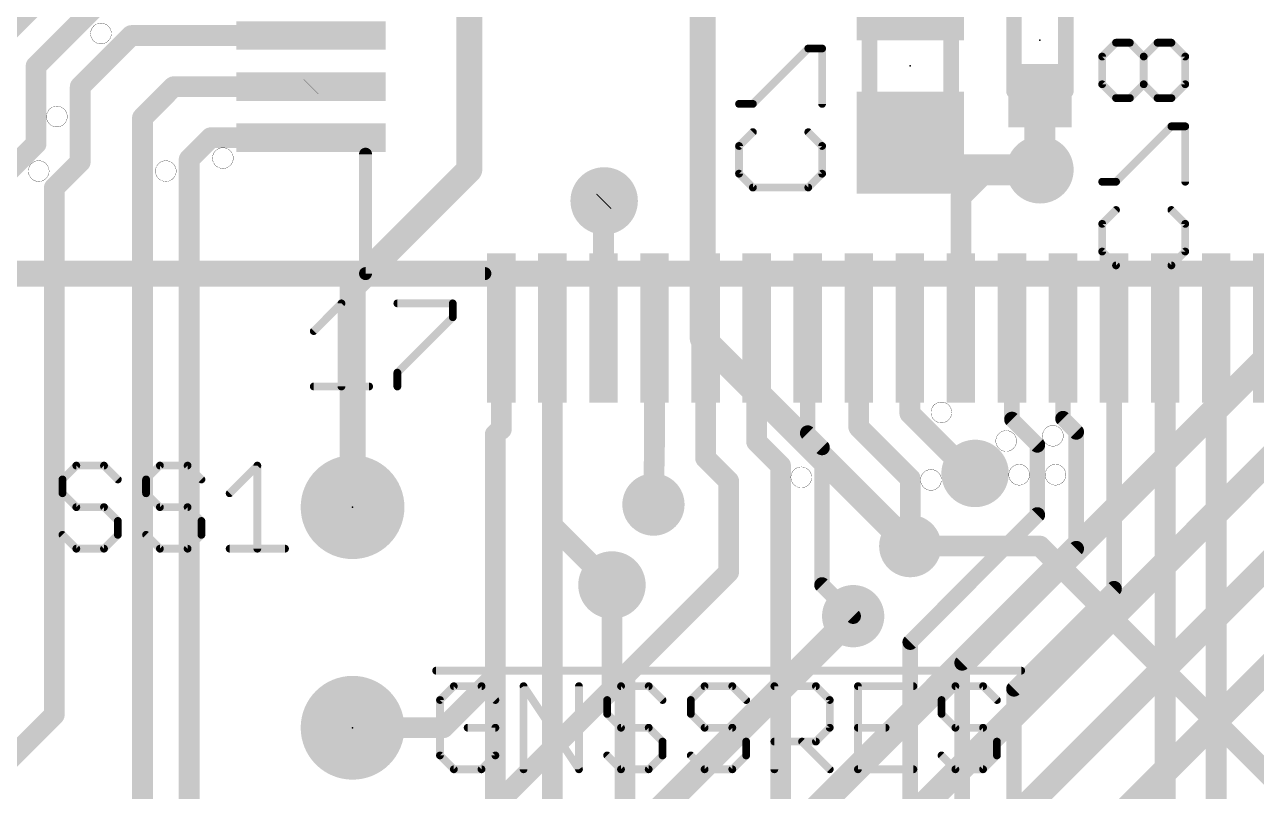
# Model space of a CAD drawing. Extents: x -18 to 144, y -21 to 125.
# Drawn here: x 22.82 to 34.89, y 59.45 to 66.95 of the extents above; entities that cross this region are included whole.
import ezdxf

# ---------------------------------------------------------------- set-up
doc = ezdxf.new("R2010")
doc.units = 0
for name, color, linetype in [('1', 251, 'CONTINUOUS'), ('114', 4, 'CONTINUOUS'), ('15', 251, 'CONTINUOUS'), ('16', 175, 'CONTINUOUS'), ('17', 1, 'CONTINUOUS'), ('18', 82, 'CONTINUOUS'), ('2', 82, 'CONTINUOUS'), ('21', 253, 'CONTINUOUS'), ('22', 251, 'CONTINUOUS'), ('23', 7, 'CONTINUOUS'), ('24', 7, 'CONTINUOUS'), ('25', 253, 'CONTINUOUS'), ('28', 251, 'CONTINUOUS')]:
    doc.layers.add(name, color=color, linetype=linetype)

# ---------------------------------------------------------------- blocks, each defined once
blk = doc.blocks.new('ROUNDP')
at = {"const_width": 0.5}
blk.add_lwpolyline([(0, -0.25, 1), (0, 0.25, 1), (0, -0.25)], format="xyb", dxfattribs=at)
blk = doc.blocks.new('RECT')
blk.add_solid([(-0.5, -0.5), (0.5, -0.5), (-0.5, 0.5), (0.5, 0.5)])
blk = doc.blocks.new('ROUNDV')
at = {"const_width": 0.5}
blk.add_lwpolyline([(0, -0.25, 1), (0, 0.25, 1), (0, -0.25)], format="xyb", dxfattribs=at)

msp = doc.modelspace()

# ---------------------------------------------------------------- linework, layer by layer
at = {"layer": '1'}
for points, const_width in [([(23.6246, 67.846), (22.5044, 66.7258)], 0.2032), ([(27.178, 65.532), (27.178, 67.818)], 0.254), ([(22.9362, 66.548), (23.7236, 67.3354)], 0.2032), ([(23.8692, 66.846), (23.368, 66.3448)], 0.2032), ([(25.6286, 66.846), (23.8692, 66.846)], 0.2032), ([(22.9362, 65.786), (22.9362, 66.548)], 0.2032), ([(23.368, 66.3448), (23.368, 65.6082)], 0.2032), ([(23.9776, 66.04), (24.2824, 66.3448)], 0.2032), ([(24.2824, 66.3448), (25.6274, 66.3448)], 0.2032), ([(25.6274, 66.3448), (25.6286, 66.346)], 0.2032), ([(23.9776, 66.04), (23.9776, 53.594)], 0.2032), ([(22.606, 65.4558), (22.9362, 65.786)], 0.2032), ([(24.6472, 65.846), (24.4348, 65.6336)], 0.2032), ([(25.6286, 65.846), (24.6472, 65.846)], 0.2032), ([(23.368, 65.6082), (23.114, 65.3542)], 0.2032), ([(24.4348, 65.6336), (24.4348, 51.3588)], 0.2032), ([(26.035, 64.389), (27.178, 65.532)], 0.254), ([(31.992, 65.266), (32.258, 65.532)], 0.2032), ([(32.258, 65.532), (32.766, 65.532)], 0.2032), ([(23.114, 65.3542), (23.114, 60.198)], 0.2032), ([(28.492, 65.2204), (28.4988, 65.2272)], 0.2032), ([(28.492, 63.9826), (28.492, 65.2204)], 0.2032), ([(31.992, 63.9826), (31.992, 65.266)], 0.2032), ([(26.035, 62.23), (26.035, 64.389)], 0.254), ([(27.492, 62.992), (27.492, 63.9826)], 0.2032), ([(27.992, 63.9826), (27.992, 46.6332)], 0.2032), ([(27.992, 63.9826), (27.992, 62.051)], 0.2032), ([(28.992, 63.9826), (28.992, 62.8544)], 0.2032), ([(29.492, 63.9826), (29.492, 62.71)], 0.2032), ([(29.992, 63.9826), (29.992, 62.8704)], 0.2032), ([(30.492, 63.9826), (30.492, 62.9546)], 0.1524), ([(30.992, 63.0134), (30.992, 63.9826)], 0.2032), ([(31.492, 63.9826), (31.492, 63.1484)], 0.2032), ([(32.492, 63.9826), (32.492, 63.0882)], 0.1524), ([(32.992, 63.9826), (32.992, 63.0962)], 0.1524), ([(33.492, 63.9826), (33.492, 61.432)], 0.1524), ([(33.992, 63.9826), (33.992, 48.812)], 0.2032), ([(34.492, 63.9826), (34.492, 49.074)], 0.2032), ([(31.492, 63.1484), (31.877, 62.7634)], 0.2032), ([(27.432, 62.9412), (27.4828, 62.992)], 0.2032), ([(27.4828, 62.992), (27.492, 62.992)], 0.2032), ([(30.992, 63.0134), (31.496, 62.5094)], 0.2032), ([(32.492, 63.0882), (32.7406, 62.8396)], 0.1524), ([(32.992, 63.0962), (33.1216, 62.9666)], 0.1524), ([(27.432, 60.579), (27.432, 62.9412)], 0.2032), ([(29.992, 62.8704), (30.226, 62.6364)], 0.2032), ([(30.492, 62.9546), (30.6324, 62.8142)], 0.1524), ([(33.1216, 62.9666), (33.1216, 61.8236)], 0.1524), ([(28.992, 62.8544), (28.9814, 62.2554)], 0.2032), ([(30.6324, 62.8142), (30.6324, 61.468)], 0.1524), ([(31.877, 62.7634), (32.131, 62.5602)], 0.2032), ([(32.7406, 62.8396), (32.7406, 62.1538)], 0.1524), ([(29.492, 62.71), (29.718, 62.484)], 0.2032), ([(30.226, 62.6364), (30.226, 48.9712)], 0.2032), ([(31.496, 61.849), (31.496, 62.5094)], 0.2032), ([(29.718, 62.484), (29.718, 61.595)], 0.2032), ([(27.992, 62.051), (28.575, 61.468)], 0.2032), ([(32.7406, 62.1538), (31.496, 60.9092)], 0.1524), ([(33.1216, 61.8236), (32.004, 60.706)], 0.1524), ([(29.718, 61.595), (28.702, 60.579)], 0.2032), ([(30.6324, 61.468), (30.9372, 61.1632)], 0.1524), ([(33.492, 61.432), (32.512, 60.452)], 0.1524), ([(31.496, 60.9092), (31.496, 48.768)], 0.1524), ([(26.924, 60.071), (27.432, 60.579)], 0.2032), ([(27.432, 46.228), (27.432, 60.579)], 0.2032), ([(28.702, 60.579), (28.702, 52.07)], 0.2032), ([(32.004, 60.706), (32.004, 49.784)], 0.1524), ([(32.512, 60.452), (32.512, 50.546)], 0.1524), ([(23.114, 60.198), (21.336, 58.42)], 0.2032), ([(26.035, 60.071), (26.924, 60.071)], 0.2032)]:
    msp.add_lwpolyline(points, dxfattribs=dict(at, const_width=const_width))
for points, const_width in [([(23.8692, 66.8968, 1), (23.8692, 66.7952)], 0.1016), ([(23.9051, 66.8101, 1), (23.8333, 66.8819)], 0.1016), ([(25.6286, 66.7952, 1), (25.6286, 66.8968)], 0.1016), ([(22.987, 66.548, 1), (22.8854, 66.548)], 0.1016), ([(22.9003, 66.5839, 1), (22.9721, 66.5121)], 0.1016), ([(23.4188, 66.3448, 1), (23.3172, 66.3448)], 0.1016), ([(23.3321, 66.3807, 1), (23.4039, 66.3089)], 0.1016), ([(24.2824, 66.3956, 1), (24.2824, 66.294)], 0.1016), ([(24.3183, 66.3089, 1), (24.2465, 66.3807)], 0.1016), ([(25.5915, 66.3807, 1), (25.6633, 66.3089)], 0.1016), ([(25.6645, 66.3101, 1), (25.5927, 66.3819)], 0.1016), ([(25.6274, 66.294, 1), (25.6274, 66.3956)], 0.1016), ([(24.0284, 66.04, 1), (23.9268, 66.04)], 0.1016), ([(23.9417, 66.0759, 1), (24.0135, 66.0041)], 0.1016), ([(22.9721, 65.7501, 1), (22.9003, 65.8219)], 0.1016), ([(24.6472, 65.8968, 1), (24.6472, 65.7952)], 0.1016), ([(24.6831, 65.8101, 1), (24.6113, 65.8819)], 0.1016), ([(25.6286, 65.7952, 1), (25.6286, 65.8968)], 0.1016), ([(22.8854, 65.786, 1), (22.987, 65.786)], 0.1016), ([(23.3172, 65.6082, 1), (23.4188, 65.6082)], 0.1016), ([(23.4039, 65.5723, 1), (23.3321, 65.6441)], 0.1016), ([(24.4856, 65.6336, 1), (24.384, 65.6336)], 0.1016), ([(24.3989, 65.6695, 1), (24.4707, 65.5977)], 0.1016), ([(27.2229, 65.4871, 1), (27.1331, 65.5769)], 0.127), ([(32.258, 65.5828, 1), (32.258, 65.4812)], 0.1016), ([(32.2939, 65.4961, 1), (32.2221, 65.5679)], 0.1016), ([(32.766, 65.4812, 1), (32.766, 65.5828)], 0.1016), ([(27.1145, 65.532, 1), (27.2415, 65.532)], 0.127), ([(23.1648, 65.3542, 1), (23.0632, 65.3542)], 0.1016), ([(23.0781, 65.3901, 1), (23.1499, 65.3183)], 0.1016), ([(28.5428, 65.2204, 1), (28.4412, 65.2204)], 0.1016), ([(28.4561, 65.2563, 1), (28.5279, 65.1845)], 0.1016), ([(28.5347, 65.1913, 1), (28.4629, 65.2631)], 0.1016), ([(32.0428, 65.266, 1), (31.9412, 65.266)], 0.1016), ([(31.9561, 65.3019, 1), (32.0279, 65.2301)], 0.1016), ([(26.0985, 64.389, 1), (25.9715, 64.389)], 0.127), ([(25.9901, 64.4339, 1), (26.0799, 64.3441)], 0.127), ([(27.5428, 63.9826, 1), (27.4412, 63.9826)], 0.1016), ([(28.0428, 63.9826, 1), (27.9412, 63.9826)], 0.1016), ([(28.0428, 63.9826, 1), (27.9412, 63.9826)], 0.1016), ([(29.0428, 63.9826, 1), (28.9412, 63.9826)], 0.1016), ([(29.5428, 63.9826, 1), (29.4412, 63.9826)], 0.1016), ([(30.0428, 63.9826, 1), (29.9412, 63.9826)], 0.1016), ([(30.5301, 63.9826, 1), (30.4539, 63.9826)], 0.0762), ([(31.0428, 63.9826, 1), (30.9412, 63.9826)], 0.1016), ([(31.5428, 63.9826, 1), (31.4412, 63.9826)], 0.1016), ([(32.5301, 63.9826, 1), (32.4539, 63.9826)], 0.0762), ([(33.0301, 63.9826, 1), (32.9539, 63.9826)], 0.0762), ([(33.5301, 63.9826, 1), (33.4539, 63.9826)], 0.0762), ([(34.0428, 63.9826, 1), (33.9412, 63.9826)], 0.1016), ([(34.5428, 63.9826, 1), (34.4412, 63.9826)], 0.1016), ([(28.4412, 63.9826, 1), (28.5428, 63.9826)], 0.1016), ([(31.9412, 63.9826, 1), (32.0428, 63.9826)], 0.1016), ([(31.5279, 63.1843, 1), (31.4561, 63.1125)], 0.1016), ([(27.4828, 63.0428, 1), (27.4828, 62.9412)], 0.1016), ([(27.5187, 62.9561, 1), (27.4469, 63.0279)], 0.1016), ([(27.492, 62.9412, 1), (27.492, 63.0428)], 0.1016), ([(31.0279, 63.0493, 1), (30.9561, 62.9775)], 0.1016), ([(31.4412, 63.1484, 1), (31.5428, 63.1484)], 0.1016), ([(32.4539, 63.0882, 1), (32.5301, 63.0882)], 0.0762), ([(32.5189, 63.1151, 1), (32.4651, 63.0613)], 0.0762), ([(32.9539, 63.0962, 1), (33.0301, 63.0962)], 0.0762), ([(33.0189, 63.1231, 1), (32.9651, 63.0693)], 0.0762), ([(27.4828, 62.9412, 1), (27.3812, 62.9412)], 0.1016), ([(27.3961, 62.9771, 1), (27.4679, 62.9053)], 0.1016), ([(27.4412, 62.992, 1), (27.5428, 62.992)], 0.1016), ([(30.0279, 62.9063, 1), (29.9561, 62.8345)], 0.1016), ([(30.4539, 62.9546, 1), (30.5301, 62.9546)], 0.0762), ([(30.5189, 62.9815, 1), (30.4651, 62.9277)], 0.0762), ([(30.9412, 63.0134, 1), (31.0428, 63.0134)], 0.1016), ([(33.1597, 62.9666, 1), (33.0835, 62.9666)], 0.0762), ([(33.0947, 62.9397, 1), (33.1485, 62.9935)], 0.0762), ([(29.0428, 62.8535, 1), (28.9412, 62.8553)], 0.1016), ([(28.9412, 62.8544, 1), (29.0428, 62.8544)], 0.1016), ([(29.9412, 62.8704, 1), (30.0428, 62.8704)], 0.1016), ([(30.6705, 62.8142, 1), (30.5943, 62.8142)], 0.0762), ([(30.6055, 62.7873, 1), (30.6593, 62.8411)], 0.0762), ([(31.9087, 62.8031, 1), (31.8453, 62.7237)], 0.1016), ([(31.8411, 62.7275, 1), (31.9129, 62.7993)], 0.1016), ([(32.7787, 62.8396, 1), (32.7025, 62.8396)], 0.0762), ([(32.7137, 62.8127, 1), (32.7675, 62.8665)], 0.0762), ([(29.5279, 62.7459, 1), (29.4561, 62.6741)], 0.1016), ([(29.4412, 62.71, 1), (29.5428, 62.71)], 0.1016), ([(30.2768, 62.6364, 1), (30.1752, 62.6364)], 0.1016), ([(30.1901, 62.6005, 1), (30.2619, 62.6723)], 0.1016), ([(31.5468, 62.5094, 1), (31.4452, 62.5094)], 0.1016), ([(32.0993, 62.5205, 1), (32.1627, 62.5999)], 0.1016), ([(29.7688, 62.484, 1), (29.6672, 62.484)], 0.1016), ([(29.6821, 62.4481, 1), (29.7539, 62.5199)], 0.1016), ([(31.4601, 62.4735, 1), (31.5319, 62.5453)], 0.1016), ([(25.9715, 62.23, 1), (26.0985, 62.23)], 0.127), ([(28.9306, 62.2563, 1), (29.0322, 62.2545)], 0.1016), ([(28.0279, 62.0869, 1), (27.9561, 62.0151)], 0.1016), ([(32.7025, 62.1538, 1), (32.7787, 62.1538)], 0.0762), ([(32.7675, 62.1269, 1), (32.7137, 62.1807)], 0.0762), ([(27.9412, 62.051, 1), (28.0428, 62.051)], 0.1016), ([(31.4452, 61.849, 1), (31.5468, 61.849)], 0.1016), ([(33.1485, 61.7967, 1), (33.0947, 61.8505)], 0.0762), ([(33.0835, 61.8236, 1), (33.1597, 61.8236)], 0.0762), ([(29.6672, 61.595, 1), (29.7688, 61.595)], 0.1016), ([(29.7539, 61.5591, 1), (29.6821, 61.6309)], 0.1016), ([(28.5391, 61.4321, 1), (28.6109, 61.5039)], 0.1016), ([(30.6593, 61.4949, 1), (30.6055, 61.4411)], 0.0762), ([(30.5943, 61.468, 1), (30.6705, 61.468)], 0.0762), ([(33.4539, 61.432, 1), (33.5301, 61.432)], 0.0762), ([(33.5189, 61.4051, 1), (33.4651, 61.4589)], 0.0762), ([(30.9103, 61.1363, 1), (30.9641, 61.1901)], 0.0762), ([(31.5341, 60.9092, 1), (31.4579, 60.9092)], 0.0762), ([(31.4691, 60.9361, 1), (31.5229, 60.8823)], 0.0762), ([(27.4828, 60.579, 1), (27.3812, 60.579)], 0.1016), ([(27.4679, 60.5431, 1), (27.3961, 60.6149)], 0.1016), ([(28.7528, 60.579, 1), (28.6512, 60.579)], 0.1016), ([(32.0421, 60.706, 1), (31.9659, 60.706)], 0.0762), ([(31.9771, 60.7329, 1), (32.0309, 60.6791)], 0.0762), ([(27.3812, 60.579, 1), (27.4828, 60.579)], 0.1016), ([(28.6661, 60.6149, 1), (28.7379, 60.5431)], 0.1016), ([(32.5501, 60.452, 1), (32.4739, 60.452)], 0.0762), ([(32.4851, 60.4789, 1), (32.5389, 60.4251)], 0.0762), ([(23.0632, 60.198, 1), (23.1648, 60.198)], 0.1016), ([(23.1499, 60.1621, 1), (23.0781, 60.2339)], 0.1016), ([(26.035, 60.1218, 1), (26.035, 60.0202)], 0.1016), ([(26.8881, 60.1069, 1), (26.9599, 60.0351)], 0.1016), ([(26.924, 60.0202, 1), (26.924, 60.1218)], 0.1016)]:
    msp.add_lwpolyline(points, format="xyb", dxfattribs=dict(at, const_width=const_width))
at = {"layer": '114', "const_width": 0.0025}
for points in [[(23.5712, 66.7639, 1), (23.5712, 66.9671, 1), (23.5712, 66.7639)], [(23.1394, 65.9511, 1), (23.1394, 66.1543, 1), (23.1394, 65.9511)], [(24.765, 65.5447, 1), (24.765, 65.7479, 1), (24.765, 65.5447)], [(22.9616, 65.4177, 1), (22.9616, 65.6209, 1), (22.9616, 65.4177)], [(24.2062, 65.4177, 1), (24.2062, 65.6209, 1), (24.2062, 65.4177)], [(31.8008, 63.0555, 1), (31.8008, 63.2587, 1), (31.8008, 63.0555)], [(32.4358, 62.7761, 1), (32.4358, 62.9793, 1), (32.4358, 62.7761)], [(32.893, 62.8269, 1), (32.893, 63.0301, 1), (32.893, 62.8269)], [(30.4292, 62.4205, 1), (30.4292, 62.6237, 1), (30.4292, 62.4205)], [(32.5628, 62.4459, 1), (32.5628, 62.6491, 1), (32.5628, 62.4459)], [(32.9184, 62.4459, 1), (32.9184, 62.6491, 1), (32.9184, 62.4459)], [(31.6992, 62.3951, 1), (31.6992, 62.5983, 1), (31.6992, 62.3951)]]:
    msp.add_lwpolyline(points, format="xyb", dxfattribs=at)
at = {"layer": '15', "const_width": 0.254}
msp.add_lwpolyline([(15.494, 64.516), (36.068, 64.516)], dxfattribs=at)
at = {"layer": '16'}
for points, const_width in [([(29.464, 80.264), (29.464, 63.881)], 0.254), ([(38.5572, 66.2432), (23.114, 50.8)], 0.254), ([(32.766, 66.2559), (32.766, 65.532)], 0.3048), ([(39.37, 66.04), (23.368, 50.038)], 0.254), ([(32.766, 65.532), (31.762, 65.532)], 0.3048), ([(23.622, 49.276), (39.116, 64.77)], 0.254), ([(35.306, 64.008), (22.86, 51.562)], 0.254), ([(29.464, 63.881), (31.496, 61.849)], 0.254), ([(28.575, 61.468), (28.575, 60.452)], 0.2032), ([(30.9372, 61.1632), (25.654, 55.88)], 0.254), ([(28.575, 60.452), (26.035, 57.912)], 0.2032)]:
    msp.add_lwpolyline(points, dxfattribs=dict(at, const_width=const_width))
for points, const_width in [([(32.8422, 66.2559, 1), (32.6898, 66.2559)], 0.1524), ([(31.496, 65.798, 0.4142), (31.762, 65.532)], 0.3048), ([(31.5722, 65.798, 1), (31.4198, 65.798)], 0.1524), ([(31.762, 65.6082, 1), (31.762, 65.4558)], 0.1524), ([(31.762, 65.4558, 1), (31.762, 65.6082)], 0.1524), ([(32.766, 65.4558, 1), (32.766, 65.6082)], 0.1524), ([(32.6898, 65.532, 1), (32.8422, 65.532)], 0.1524), ([(29.5089, 63.9259, 1), (29.4191, 63.8361)], 0.127), ([(29.4005, 63.881, 1), (29.5275, 63.881)], 0.127), ([(31.4511, 61.8041, 1), (31.5409, 61.8939)], 0.127), ([(28.6258, 61.468, 1), (28.5242, 61.468)], 0.1016), ([(30.9821, 61.1183, 1), (30.8923, 61.2081)], 0.127), ([(28.6109, 60.4161, 1), (28.5391, 60.4879)], 0.1016), ([(28.5242, 60.452, 1), (28.6258, 60.452)], 0.1016)]:
    msp.add_lwpolyline(points, format="xyb", dxfattribs=dict(at, const_width=const_width))
at = {"layer": '2', "const_width": 0.2032}
for points in [[(32.766, 61.849), (31.496, 61.849)], [(35.941, 58.674), (32.766, 61.849)]]:
    msp.add_lwpolyline(points, dxfattribs=at)
at = {"layer": '2', "const_width": 0.1016}
for points in [[(31.496, 61.8998, 1), (31.496, 61.7982)], [(32.8019, 61.8849, 1), (32.7301, 61.8131)], [(32.766, 61.7982, 1), (32.766, 61.8998)]]:
    msp.add_lwpolyline(points, format="xyb", dxfattribs=at)
at = {"layer": '21'}
for points, const_width in [([(26.162, 64.516), (26.162, 65.6844)], 0.127), ([(27.3304, 64.516), (26.162, 64.516)], 0.127), ([(25.6551, 63.9534), (25.9263, 64.2246)], 0.0762), ([(25.9263, 64.2246), (25.9263, 63.4111)], 0.0762), ([(26.4737, 64.2246), (27.016, 64.2246)], 0.0762), ([(27.016, 64.2246), (27.016, 64.089)], 0.0762), ([(27.016, 64.089), (26.4737, 63.5467)], 0.0762), ([(26.4737, 63.5467), (26.4737, 63.4111)], 0.0762), ([(25.6551, 63.4111), (26.1975, 63.4111)], 0.0762)]:
    msp.add_lwpolyline(points, dxfattribs=dict(at, const_width=const_width))
for points, const_width in [([(26.1938, 65.6844, 1), (26.1303, 65.6844)], 0.0635), ([(26.162, 64.5478, 1), (26.162, 64.4843)], 0.0635), ([(26.1303, 64.516, 1), (26.1938, 64.516)], 0.0635), ([(27.3304, 64.4843, 1), (27.3304, 64.5478)], 0.0635), ([(25.9454, 64.2246, 1), (25.9073, 64.2246)], 0.0381), ([(25.9398, 64.2111, 1), (25.9128, 64.2381)], 0.0381), ([(26.4737, 64.2436, 1), (26.4737, 64.2055)], 0.0381), ([(27.0351, 64.2246, 1), (26.997, 64.2246)], 0.0381), ([(27.016, 64.2055, 1), (27.016, 64.2436)], 0.0381), ([(26.997, 64.089, 1), (27.0351, 64.089)], 0.0381), ([(27.0295, 64.0755, 1), (27.0026, 64.1025)], 0.0381), ([(25.6417, 63.9669, 1), (25.6686, 63.94)], 0.0381), ([(26.4928, 63.5467, 1), (26.4547, 63.5467)], 0.0381), ([(26.4603, 63.5602, 1), (26.4872, 63.5332)], 0.0381), ([(25.6551, 63.4302, 1), (25.6551, 63.3921)], 0.0381), ([(26.1975, 63.3921, 1), (26.1975, 63.4302)], 0.0381), ([(25.9073, 63.4111, 1), (25.9454, 63.4111)], 0.0381), ([(26.4547, 63.4111, 1), (26.4928, 63.4111)], 0.0381)]:
    msp.add_lwpolyline(points, format="xyb", dxfattribs=dict(at, const_width=const_width))
at = {"layer": '22', "const_width": 0.1524}
for points in [[(31.096, 65.748), (31.096, 67.348)], [(31.896, 67.348), (31.896, 65.748)], [(32.512, 66.302), (32.512, 67.302)], [(33.02, 67.302), (33.02, 66.302)], [(31.896, 65.748), (31.096, 65.748)]]:
    msp.add_lwpolyline(points, dxfattribs=at)
at = {"layer": '22', "const_width": 0.0762}
for points in [[(32.4739, 66.302, 1), (32.5501, 66.302)], [(32.9819, 66.302, 1), (33.0581, 66.302)], [(31.096, 65.7861, 1), (31.096, 65.7099)], [(31.0579, 65.748, 1), (31.1341, 65.748)], [(31.8579, 65.748, 1), (31.9341, 65.748)], [(31.896, 65.7099, 1), (31.896, 65.7861)]]:
    msp.add_lwpolyline(points, format="xyb", dxfattribs=at)
at = {"layer": '23'}
for p in [(26.035, 62.23), (26.035, 60.071)]:
    msp.add_point(p, dxfattribs=at)
at = {"layer": '24'}
for p in [(32.766, 66.802), (31.496, 66.548)]:
    msp.add_point(p, dxfattribs=at)
at = {"layer": '25', "const_width": 0.0762}
for points in [[(23.3298, 62.6371), (23.1942, 62.5015)], [(23.601, 62.6371), (23.3298, 62.6371)], [(23.7366, 62.5015), (23.601, 62.6371)], [(24.1484, 62.6371), (24.0128, 62.5015)], [(24.4196, 62.6371), (24.1484, 62.6371)], [(24.5551, 62.5015), (24.4196, 62.6371)], [(24.8314, 62.3659), (25.1026, 62.6371)], [(25.1026, 62.6371), (25.1026, 61.8236)], [(23.1942, 62.5015), (23.1942, 62.3659)], [(24.0128, 62.5015), (24.0128, 62.3659)], [(23.1942, 62.3659), (23.3298, 62.2303)], [(24.0128, 62.3659), (24.1484, 62.2303)], [(23.3298, 62.2303), (23.601, 62.2303)], [(23.601, 62.2303), (23.7366, 62.0948)], [(24.1484, 62.2303), (24.4196, 62.2303)], [(24.4196, 62.2303), (24.5551, 62.0948)], [(23.7366, 62.0948), (23.7366, 61.9592)], [(24.5551, 62.0948), (24.5551, 61.9592)], [(23.3298, 61.8236), (23.1942, 61.9592)], [(23.7366, 61.9592), (23.601, 61.8236)], [(24.1484, 61.8236), (24.0128, 61.9592)], [(24.5551, 61.9592), (24.4196, 61.8236)], [(23.601, 61.8236), (23.3298, 61.8236)], [(24.4196, 61.8236), (24.1484, 61.8236)], [(24.8314, 61.8236), (25.3737, 61.8236)], [(26.853, 60.6298), (32.583, 60.6298)], [(27.0267, 60.4781), (26.8911, 60.3425)], [(27.2978, 60.4781), (27.0267, 60.4781)], [(27.4334, 60.3425), (27.2978, 60.4781)], [(27.7096, 59.6646), (27.7096, 60.4781)], [(27.7096, 60.4781), (28.252, 59.6646)], [(28.252, 59.6646), (28.252, 60.4781)], [(28.6638, 60.4781), (28.5282, 60.3425)], [(28.935, 60.4781), (28.6638, 60.4781)], [(29.0706, 60.3425), (28.935, 60.4781)], [(29.4824, 60.4781), (29.3468, 60.3425)], [(29.7536, 60.4781), (29.4824, 60.4781)], [(29.8891, 60.3425), (29.7536, 60.4781)], [(30.1654, 59.6646), (30.1654, 60.4781)], [(30.1654, 60.4781), (30.5721, 60.4781)], [(30.5721, 60.4781), (30.7077, 60.3425)], [(31.5263, 60.4781), (30.984, 60.4781)], [(30.984, 60.4781), (30.984, 59.6646)], [(31.9381, 60.4781), (31.8025, 60.3425)], [(32.2093, 60.4781), (31.9381, 60.4781)], [(32.3449, 60.3425), (32.2093, 60.4781)], [(26.8911, 60.3425), (26.8911, 59.8002)], [(28.5282, 60.3425), (28.5282, 60.2069)], [(29.3468, 60.3425), (29.3468, 60.2069)], [(30.7077, 60.3425), (30.7077, 60.0713)], [(31.8025, 60.3425), (31.8025, 60.2069)], [(28.5282, 60.2069), (28.6638, 60.0713)], [(29.3468, 60.2069), (29.4824, 60.0713)], [(31.8025, 60.2069), (31.9381, 60.0713)], [(27.4334, 60.0713), (27.1622, 60.0713)], [(27.4334, 59.8002), (27.4334, 60.0713)], [(28.6638, 60.0713), (28.935, 60.0713)], [(28.935, 60.0713), (29.0706, 59.9358)], [(29.4824, 60.0713), (29.7536, 60.0713)], [(29.7536, 60.0713), (29.8891, 59.9358)], [(30.7077, 60.0713), (30.5721, 59.9358)], [(30.984, 60.0713), (31.2551, 60.0713)], [(31.9381, 60.0713), (32.2093, 60.0713)], [(32.2093, 60.0713), (32.3449, 59.9358)], [(29.0706, 59.9358), (29.0706, 59.8002)], [(29.8891, 59.9358), (29.8891, 59.8002)], [(30.5721, 59.9358), (30.1654, 59.9358)], [(30.4365, 59.9358), (30.7077, 59.6646)], [(32.3449, 59.9358), (32.3449, 59.8002)], [(26.8911, 59.8002), (27.0267, 59.6646)], [(27.2978, 59.6646), (27.4334, 59.8002)], [(28.6638, 59.6646), (28.5282, 59.8002)], [(29.0706, 59.8002), (28.935, 59.6646)], [(29.4824, 59.6646), (29.3468, 59.8002)], [(29.8891, 59.8002), (29.7536, 59.6646)], [(31.9381, 59.6646), (31.8025, 59.8002)], [(32.3449, 59.8002), (32.2093, 59.6646)], [(27.0267, 59.6646), (27.2978, 59.6646)], [(28.935, 59.6646), (28.6638, 59.6646)], [(29.7536, 59.6646), (29.4824, 59.6646)], [(30.984, 59.6646), (31.5263, 59.6646)], [(32.2093, 59.6646), (31.9381, 59.6646)]]:
    msp.add_lwpolyline(points, dxfattribs=at)
at = {"layer": '25', "const_width": 0.0381}
for points in [[(23.3298, 62.6561, 1), (23.3298, 62.618)], [(23.3433, 62.6236, 1), (23.3163, 62.6506)], [(23.6144, 62.6506, 1), (23.5875, 62.6236)], [(23.601, 62.618, 1), (23.601, 62.6561)], [(24.1484, 62.6561, 1), (24.1484, 62.618)], [(24.1619, 62.6236, 1), (24.1349, 62.6506)], [(24.433, 62.6506, 1), (24.4061, 62.6236)], [(24.4196, 62.618, 1), (24.4196, 62.6561)], [(25.1216, 62.6371, 1), (25.0835, 62.6371)], [(25.116, 62.6236, 1), (25.0891, 62.6506)], [(23.1808, 62.515, 1), (23.2077, 62.488)], [(23.2133, 62.5015, 1), (23.1752, 62.5015)], [(23.7231, 62.488, 1), (23.75, 62.515)], [(23.9993, 62.515, 1), (24.0263, 62.488)], [(24.0319, 62.5015, 1), (23.9938, 62.5015)], [(24.5417, 62.488, 1), (24.5686, 62.515)], [(23.2077, 62.3794, 1), (23.1808, 62.3525)], [(23.1752, 62.3659, 1), (23.2133, 62.3659)], [(24.0263, 62.3794, 1), (23.9993, 62.3525)], [(23.9938, 62.3659, 1), (24.0319, 62.3659)], [(24.8179, 62.3794, 1), (24.8449, 62.3525)], [(23.3298, 62.2494, 1), (23.3298, 62.2113)], [(23.3163, 62.2169, 1), (23.3433, 62.2438)], [(23.6144, 62.2438, 1), (23.5875, 62.2169)], [(23.601, 62.2113, 1), (23.601, 62.2494)], [(24.1484, 62.2494, 1), (24.1484, 62.2113)], [(24.1349, 62.2169, 1), (24.1619, 62.2438)], [(24.433, 62.2438, 1), (24.4061, 62.2169)], [(24.4196, 62.2113, 1), (24.4196, 62.2494)], [(23.7556, 62.0948, 1), (23.7175, 62.0948)], [(23.7231, 62.0813, 1), (23.75, 62.1082)], [(24.5742, 62.0948, 1), (24.5361, 62.0948)], [(24.5417, 62.0813, 1), (24.5686, 62.1082)], [(23.2077, 61.9727, 1), (23.1808, 61.9457)], [(23.75, 61.9457, 1), (23.7231, 61.9727)], [(24.0263, 61.9727, 1), (23.9993, 61.9457)], [(24.5686, 61.9457, 1), (24.5417, 61.9727)], [(23.7175, 61.9592, 1), (23.7556, 61.9592)], [(24.5361, 61.9592, 1), (24.5742, 61.9592)], [(23.3298, 61.8427, 1), (23.3298, 61.8046)], [(23.3163, 61.8101, 1), (23.3433, 61.8371)], [(23.5875, 61.8371, 1), (23.6144, 61.8101)], [(23.601, 61.8046, 1), (23.601, 61.8427)], [(24.1484, 61.8427, 1), (24.1484, 61.8046)], [(24.1349, 61.8101, 1), (24.1619, 61.8371)], [(24.4061, 61.8371, 1), (24.433, 61.8101)], [(24.4196, 61.8046, 1), (24.4196, 61.8427)], [(24.8314, 61.8427, 1), (24.8314, 61.8046)], [(25.0835, 61.8236, 1), (25.1216, 61.8236)], [(25.3737, 61.8046, 1), (25.3737, 61.8427)], [(26.853, 60.6489, 1), (26.853, 60.6108)], [(32.583, 60.6108, 1), (32.583, 60.6489)], [(27.0267, 60.4971, 1), (27.0267, 60.459)], [(27.0401, 60.4646, 1), (27.0132, 60.4916)], [(27.3113, 60.4916, 1), (27.2843, 60.4646)], [(27.2978, 60.459, 1), (27.2978, 60.4971)], [(27.7287, 60.4781, 1), (27.6906, 60.4781)], [(27.7255, 60.4887, 1), (27.6938, 60.4675)], [(28.271, 60.4781, 1), (28.2329, 60.4781)], [(28.6638, 60.4971, 1), (28.6638, 60.459)], [(28.6773, 60.4646, 1), (28.6503, 60.4916)], [(28.9484, 60.4916, 1), (28.9215, 60.4646)], [(28.935, 60.459, 1), (28.935, 60.4971)], [(29.4824, 60.4971, 1), (29.4824, 60.459)], [(29.4959, 60.4646, 1), (29.4689, 60.4916)], [(29.767, 60.4916, 1), (29.7401, 60.4646)], [(29.7536, 60.459, 1), (29.7536, 60.4971)], [(30.1844, 60.4781, 1), (30.1463, 60.4781)], [(30.1654, 60.4971, 1), (30.1654, 60.459)], [(30.5856, 60.4916, 1), (30.5587, 60.4646)], [(30.5721, 60.459, 1), (30.5721, 60.4971)], [(30.984, 60.4971, 1), (30.984, 60.459)], [(31.003, 60.4781, 1), (30.9649, 60.4781)], [(31.5263, 60.459, 1), (31.5263, 60.4971)], [(31.9381, 60.4971, 1), (31.9381, 60.459)], [(31.9516, 60.4646, 1), (31.9247, 60.4916)], [(32.2228, 60.4916, 1), (32.1958, 60.4646)], [(32.2093, 60.459, 1), (32.2093, 60.4971)], [(26.9101, 60.3425, 1), (26.872, 60.3425)], [(26.8776, 60.356, 1), (26.9045, 60.329)], [(27.4199, 60.329, 1), (27.4469, 60.356)], [(28.5473, 60.3425, 1), (28.5092, 60.3425)], [(28.5148, 60.356, 1), (28.5417, 60.329)], [(29.0571, 60.329, 1), (29.084, 60.356)], [(29.3659, 60.3425, 1), (29.3278, 60.3425)], [(29.3333, 60.356, 1), (29.3603, 60.329)], [(29.8757, 60.329, 1), (29.9026, 60.356)], [(30.7268, 60.3425, 1), (30.6887, 60.3425)], [(30.6942, 60.329, 1), (30.7212, 60.356)], [(31.7891, 60.356, 1), (31.816, 60.329)], [(31.8216, 60.3425, 1), (31.7835, 60.3425)], [(32.3314, 60.329, 1), (32.3583, 60.356)], [(28.5092, 60.2069, 1), (28.5473, 60.2069)], [(28.5417, 60.2204, 1), (28.5148, 60.1935)], [(29.3603, 60.2204, 1), (29.3333, 60.1935)], [(29.3278, 60.2069, 1), (29.3659, 60.2069)], [(31.816, 60.2204, 1), (31.7891, 60.1935)], [(31.7835, 60.2069, 1), (31.8216, 60.2069)], [(27.1622, 60.0904, 1), (27.1622, 60.0523)], [(27.4525, 60.0713, 1), (27.4144, 60.0713)], [(27.4334, 60.0523, 1), (27.4334, 60.0904)], [(28.6638, 60.0904, 1), (28.6638, 60.0523)], [(28.6503, 60.0579, 1), (28.6773, 60.0848)], [(28.9484, 60.0848, 1), (28.9215, 60.0579)], [(28.935, 60.0523, 1), (28.935, 60.0904)], [(29.4824, 60.0904, 1), (29.4824, 60.0523)], [(29.4689, 60.0579, 1), (29.4959, 60.0848)], [(29.767, 60.0848, 1), (29.7401, 60.0579)], [(29.7536, 60.0523, 1), (29.7536, 60.0904)], [(30.6887, 60.0713, 1), (30.7268, 60.0713)], [(30.7212, 60.0579, 1), (30.6942, 60.0848)], [(30.984, 60.0904, 1), (30.984, 60.0523)], [(31.2551, 60.0523, 1), (31.2551, 60.0904)], [(31.9381, 60.0904, 1), (31.9381, 60.0523)], [(31.9247, 60.0579, 1), (31.9516, 60.0848)], [(32.2228, 60.0848, 1), (32.1958, 60.0579)], [(32.2093, 60.0523, 1), (32.2093, 60.0904)], [(29.0896, 59.9358, 1), (29.0515, 59.9358)], [(29.0571, 59.9223, 1), (29.084, 59.9492)], [(29.9082, 59.9358, 1), (29.8701, 59.9358)], [(29.8757, 59.9223, 1), (29.9026, 59.9492)], [(30.1654, 59.9548, 1), (30.1654, 59.9167)], [(30.45, 59.9492, 1), (30.4231, 59.9223)], [(30.5587, 59.9492, 1), (30.5856, 59.9223)], [(30.5721, 59.9167, 1), (30.5721, 59.9548)], [(32.3639, 59.9358, 1), (32.3258, 59.9358)], [(32.3314, 59.9223, 1), (32.3583, 59.9492)], [(26.9045, 59.8137, 1), (26.8776, 59.7867)], [(27.4469, 59.7867, 1), (27.4199, 59.8137)], [(28.5417, 59.8137, 1), (28.5148, 59.7867)], [(29.084, 59.7867, 1), (29.0571, 59.8137)], [(29.3603, 59.8137, 1), (29.3333, 59.7867)], [(29.9026, 59.7867, 1), (29.8757, 59.8137)], [(31.816, 59.8137, 1), (31.7891, 59.7867)], [(32.3583, 59.7867, 1), (32.3314, 59.8137)], [(26.872, 59.8002, 1), (26.9101, 59.8002)], [(27.4144, 59.8002, 1), (27.4525, 59.8002)], [(29.0515, 59.8002, 1), (29.0896, 59.8002)], [(29.8701, 59.8002, 1), (29.9082, 59.8002)], [(32.3258, 59.8002, 1), (32.3639, 59.8002)], [(27.0267, 59.6837, 1), (27.0267, 59.6456)], [(27.0132, 59.6511, 1), (27.0401, 59.6781)], [(27.2843, 59.6781, 1), (27.3113, 59.6511)], [(27.2978, 59.6456, 1), (27.2978, 59.6837)], [(27.6906, 59.6646, 1), (27.7287, 59.6646)], [(28.2329, 59.6646, 1), (28.271, 59.6646)], [(28.2361, 59.654, 1), (28.2678, 59.6752)], [(28.6638, 59.6837, 1), (28.6638, 59.6456)], [(28.6503, 59.6511, 1), (28.6773, 59.6781)], [(28.9215, 59.6781, 1), (28.9484, 59.6511)], [(28.935, 59.6456, 1), (28.935, 59.6837)], [(29.4824, 59.6837, 1), (29.4824, 59.6456)], [(29.4689, 59.6511, 1), (29.4959, 59.6781)], [(29.7401, 59.6781, 1), (29.767, 59.6511)], [(29.7536, 59.6456, 1), (29.7536, 59.6837)], [(30.1463, 59.6646, 1), (30.1844, 59.6646)], [(30.6942, 59.6511, 1), (30.7212, 59.6781)], [(30.984, 59.6837, 1), (30.984, 59.6456)], [(30.9649, 59.6646, 1), (31.003, 59.6646)], [(31.5263, 59.6456, 1), (31.5263, 59.6837)], [(31.9381, 59.6837, 1), (31.9381, 59.6456)], [(31.9247, 59.6511, 1), (31.9516, 59.6781)], [(32.1958, 59.6781, 1), (32.2228, 59.6511)], [(32.2093, 59.6456, 1), (32.2093, 59.6837)]]:
    msp.add_lwpolyline(points, format="xyb", dxfattribs=at)
at = {"layer": '28', "const_width": 0.0762}
for points in [[(30.4975, 66.7191), (29.9552, 66.1768)], [(30.6331, 66.7191), (30.4975, 66.7191)], [(30.6331, 66.1768), (30.6331, 66.7191)], [(33.5112, 66.7757), (33.3756, 66.6401)], [(33.6468, 66.7757), (33.5112, 66.7757)], [(33.7823, 66.6401), (33.6468, 66.7757)], [(33.9179, 66.7757), (33.7823, 66.6401)], [(34.0535, 66.7757), (33.9179, 66.7757)], [(34.1891, 66.6401), (34.0535, 66.7757)], [(33.3756, 66.6401), (33.3756, 66.369)], [(33.7823, 66.369), (33.7823, 66.6401)], [(34.1891, 66.369), (34.1891, 66.6401)], [(33.3756, 66.369), (33.5112, 66.2334)], [(33.6468, 66.2334), (33.7823, 66.369)], [(33.7823, 66.369), (33.9179, 66.2334)], [(34.0535, 66.2334), (34.1891, 66.369)], [(33.5112, 66.2334), (33.6468, 66.2334)], [(33.9179, 66.2334), (34.0535, 66.2334)], [(29.9552, 66.1768), (29.8196, 66.1768)], [(34.0535, 65.9571), (33.5112, 65.4148)], [(34.1891, 65.9571), (34.0535, 65.9571)], [(34.1891, 65.4148), (34.1891, 65.9571)], [(29.8196, 65.765), (29.9552, 65.9006)], [(30.4975, 65.9006), (30.6331, 65.765)], [(29.8196, 65.4938), (29.8196, 65.765)], [(30.6331, 65.765), (30.6331, 65.4938)], [(29.9552, 65.3582), (29.8196, 65.4938)], [(30.6331, 65.4938), (30.4975, 65.3582)], [(30.4975, 65.3582), (29.9552, 65.3582)], [(33.5112, 65.4148), (33.3756, 65.4148)], [(33.3756, 65.003), (33.5112, 65.1386)], [(34.0535, 65.1386), (34.1891, 65.003)], [(33.3756, 64.7318), (33.3756, 65.003)], [(34.1891, 65.003), (34.1891, 64.7318)], [(33.5112, 64.5962), (33.3756, 64.7318)], [(34.1891, 64.7318), (34.0535, 64.5962)], [(34.0535, 64.5962), (33.5112, 64.5962)]]:
    msp.add_lwpolyline(points, dxfattribs=at)
at = {"layer": '28', "const_width": 0.0381}
for points in [[(30.4975, 66.7382, 1), (30.4975, 66.7001)], [(30.511, 66.7057, 1), (30.484, 66.7326)], [(30.6521, 66.7191, 1), (30.614, 66.7191)], [(30.6331, 66.7001, 1), (30.6331, 66.7382)], [(33.5112, 66.7948, 1), (33.5112, 66.7567)], [(33.5247, 66.7622, 1), (33.4977, 66.7892)], [(33.6602, 66.7892, 1), (33.6333, 66.7622)], [(33.6468, 66.7567, 1), (33.6468, 66.7948)], [(33.9179, 66.7948, 1), (33.9179, 66.7567)], [(33.9314, 66.7622, 1), (33.9045, 66.7892)], [(34.067, 66.7892, 1), (34.04, 66.7622)], [(34.0535, 66.7567, 1), (34.0535, 66.7948)], [(33.3946, 66.6401, 1), (33.3565, 66.6401)], [(33.3621, 66.6536, 1), (33.3891, 66.6267)], [(33.8014, 66.6401, 1), (33.7633, 66.6401)], [(33.7689, 66.6536, 1), (33.7958, 66.6267)], [(33.7689, 66.6267, 1), (33.7958, 66.6536)], [(34.2081, 66.6401, 1), (34.17, 66.6401)], [(34.1756, 66.6267, 1), (34.2026, 66.6536)], [(33.3565, 66.369, 1), (33.3946, 66.369)], [(33.3891, 66.3824, 1), (33.3621, 66.3555)], [(33.7958, 66.3824, 1), (33.7689, 66.3555)], [(33.7633, 66.369, 1), (33.8014, 66.369)], [(33.7958, 66.3555, 1), (33.7689, 66.3824)], [(34.17, 66.369, 1), (34.2081, 66.369)], [(34.2026, 66.3555, 1), (34.1756, 66.3824)], [(33.5112, 66.2524, 1), (33.5112, 66.2143)], [(33.4977, 66.2199, 1), (33.5247, 66.2469)], [(33.6333, 66.2469, 1), (33.6602, 66.2199)], [(33.6468, 66.2143, 1), (33.6468, 66.2524)], [(33.9179, 66.2524, 1), (33.9179, 66.2143)], [(33.9045, 66.2199, 1), (33.9314, 66.2469)], [(34.04, 66.2469, 1), (34.067, 66.2199)], [(34.0535, 66.2143, 1), (34.0535, 66.2524)], [(29.8196, 66.1959, 1), (29.8196, 66.1578)], [(29.9417, 66.1903, 1), (29.9687, 66.1633)], [(29.9552, 66.1578, 1), (29.9552, 66.1959)], [(30.614, 66.1768, 1), (30.6521, 66.1768)], [(34.0535, 65.9762, 1), (34.0535, 65.9381)], [(34.067, 65.9437, 1), (34.04, 65.9706)], [(34.2081, 65.9571, 1), (34.17, 65.9571)], [(34.1891, 65.9381, 1), (34.1891, 65.9762)], [(29.9687, 65.8871, 1), (29.9417, 65.914)], [(30.511, 65.914, 1), (30.484, 65.8871)], [(29.8387, 65.765, 1), (29.8006, 65.765)], [(29.8061, 65.7784, 1), (29.8331, 65.7515)], [(30.6521, 65.765, 1), (30.614, 65.765)], [(30.6196, 65.7515, 1), (30.6466, 65.7784)], [(29.8331, 65.5073, 1), (29.8061, 65.4803)], [(29.8006, 65.4938, 1), (29.8387, 65.4938)], [(30.614, 65.4938, 1), (30.6521, 65.4938)], [(30.6466, 65.4803, 1), (30.6196, 65.5073)], [(29.9552, 65.3773, 1), (29.9552, 65.3392)], [(29.9417, 65.3448, 1), (29.9687, 65.3717)], [(30.484, 65.3717, 1), (30.511, 65.3448)], [(30.4975, 65.3392, 1), (30.4975, 65.3773)], [(33.3756, 65.4339, 1), (33.3756, 65.3958)], [(33.4977, 65.4283, 1), (33.5247, 65.4013)], [(33.5112, 65.3958, 1), (33.5112, 65.4339)], [(34.17, 65.4148, 1), (34.2081, 65.4148)], [(33.5247, 65.1251, 1), (33.4977, 65.152)], [(34.067, 65.152, 1), (34.04, 65.1251)], [(33.3946, 65.003, 1), (33.3565, 65.003)], [(33.3621, 65.0164, 1), (33.3891, 64.9895)], [(34.2081, 65.003, 1), (34.17, 65.003)], [(34.1756, 64.9895, 1), (34.2026, 65.0164)], [(33.3565, 64.7318, 1), (33.3946, 64.7318)], [(33.3891, 64.7453, 1), (33.3621, 64.7183)], [(34.17, 64.7318, 1), (34.2081, 64.7318)], [(34.2026, 64.7183, 1), (34.1756, 64.7453)], [(33.5112, 64.6153, 1), (33.5112, 64.5772)], [(33.4977, 64.5828, 1), (33.5247, 64.6097)], [(34.04, 64.6097, 1), (34.067, 64.5828)], [(34.0535, 64.5772, 1), (34.0535, 64.6153)]]:
    msp.add_lwpolyline(points, format="xyb", dxfattribs=at)

# ---------------------------------------------------------------- block references
at = {"layer": '1', "xscale": 0.2794, "yscale": 1.462}
for p, rotation in [((25.6286, 66.846), 270), ((25.6286, 66.346), 270), ((25.6286, 65.846), 270), ((27.492, 63.9826), 180), ((27.992, 63.9826), 180), ((28.492, 63.9826), 180), ((28.992, 63.9826), 180), ((29.492, 63.9826), 180), ((29.992, 63.9826), 180), ((30.492, 63.9826), 180), ((30.992, 63.9826), 180), ((31.492, 63.9826), 180), ((31.992, 63.9826), 180), ((32.492, 63.9826), 180), ((32.992, 63.9826), 180), ((33.492, 63.9826), 180), ((33.992, 63.9826), 180), ((34.492, 63.9826), 180), ((34.992, 63.9826), 180)]:
    msp.add_blockref('RECT', p, dxfattribs=dict(at, rotation=rotation))
at = {"layer": '16', "yscale": 1.05, "rotation": 90}
for p in [(31.496, 67.298), (31.496, 65.798)]:
    msp.add_blockref('RECT', p, dxfattribs=at)
at = {"layer": '16', "xscale": 0.62, "yscale": 0.62, "rotation": 90}
msp.add_blockref('RECT', (32.766, 66.2559), dxfattribs=at)
at = {"layer": '17'}
for p, xscale, yscale in [((26.035, 62.23), 1.016, 1.016), ((26.035, 62.23), 1.016, 1.016), ((26.035, 62.23), 1.016, 1.016), ((26.035, 62.23), 1.016, 1.016), ((26.035, 62.23), 0.8128, 0.8128), ((26.035, 62.23), 0.8128, 0.8128), ((26.035, 62.23), 0.8128, 0.8128), ((26.035, 62.23), 0.8128, 0.8128), ((26.035, 60.071), 1.016, 1.016), ((26.035, 60.071), 1.016, 1.016), ((26.035, 60.071), 1.016, 1.016), ((26.035, 60.071), 1.016, 1.016), ((26.035, 60.071), 0.8128, 0.8128), ((26.035, 60.071), 0.8128, 0.8128), ((26.035, 60.071), 0.8128, 0.8128), ((26.035, 60.071), 0.8128, 0.8128)]:
    msp.add_blockref('ROUNDP', p, dxfattribs=dict(at, xscale=xscale, yscale=yscale))
at = {"layer": '18'}
for p, xscale, yscale in [((32.766, 65.532), 0.6604, 0.6604), ((32.766, 65.532), 0.6604, 0.6604), ((32.766, 65.532), 0.6604, 0.6604), ((32.766, 65.532), 0.6604, 0.6604), ((28.4988, 65.2272), 0.6604, 0.6604), ((28.4988, 65.2272), 0.6604, 0.6604), ((28.4988, 65.2272), 0.6604, 0.6604), ((28.4988, 65.2272), 0.6604, 0.6604), ((32.131, 62.5602), 0.6604, 0.6604), ((32.131, 62.5602), 0.6604, 0.6604), ((32.131, 62.5602), 0.6604, 0.6604), ((32.131, 62.5602), 0.6604, 0.6604), ((28.9814, 62.2554), 0.6096, 0.6096), ((28.9814, 62.2554), 0.6096, 0.6096), ((28.9814, 62.2554), 0.6096, 0.6096), ((28.9814, 62.2554), 0.6096, 0.6096), ((31.496, 61.849), 0.6096, 0.6096), ((31.496, 61.849), 0.6096, 0.6096), ((31.496, 61.849), 0.6096, 0.6096), ((31.496, 61.849), 0.6096, 0.6096), ((28.575, 61.468), 0.6604, 0.6604), ((28.575, 61.468), 0.6604, 0.6604), ((28.575, 61.468), 0.6604, 0.6604), ((28.575, 61.468), 0.6604, 0.6604), ((30.9372, 61.1632), 0.6096, 0.6096), ((30.9372, 61.1632), 0.6096, 0.6096), ((30.9372, 61.1632), 0.6096, 0.6096), ((30.9372, 61.1632), 0.6096, 0.6096)]:
    msp.add_blockref('ROUNDV', p, dxfattribs=dict(at, xscale=xscale, yscale=yscale))

doc.saveas('drawing.dxf')
